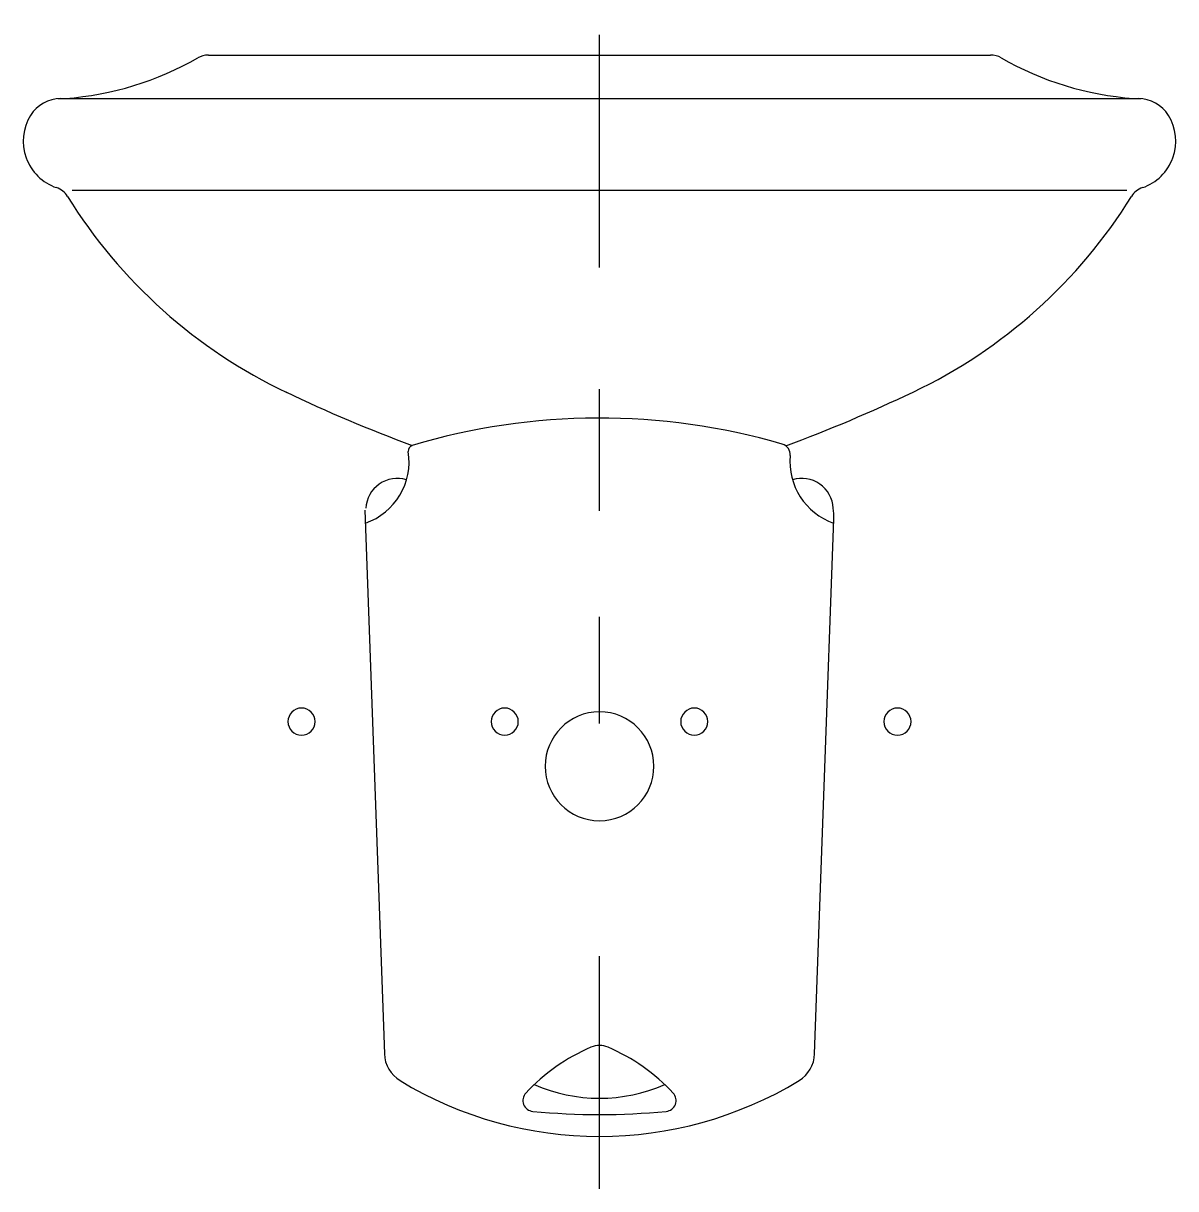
# Model space of a CAD drawing. Extents: x -1029.359 to -1028.863, y 810.882 to 811.384.
import ezdxf

# ---------------------------------------------------------------- set-up
doc = ezdxf.new("R2010")
doc.units = 0
doc.header["$LTSCALE"] = 0.2
doc.header["$MEASUREMENT"] = 0
doc.linetypes.add('AXES', pattern=[0.54, 0.3, -0.08, 0.08, -0.08])
doc.linetypes.add('CONTINU', pattern=[0])
doc.layers.get('0').update_dxf_attribs({"linetype": 'CONTINUOUS'})
doc.layers.add('DECA_EIXOS', color=5, linetype='AXES')

msp = doc.modelspace()

# ---------------------------------------------------------------- linework, layer by layer
at = {"linetype": 'CONTINU'}
for points in [[(-1029.34072, 811.3512, 0.111982), (-1029.28382, 811.36863)], [(-1029.27918, 811.36986, 0.13081), (-1029.28382, 811.36863)], [(-1028.93818, 811.36865, 0.130791), (-1028.94279, 811.36986)], [(-1028.93818, 811.36865, 0.112078), (-1028.88124, 811.3512)], [(-1029.34276, 811.35114, 0.260438), (-1029.35569, 811.34392)], [(-1028.86628, 811.34392, 0.260438), (-1028.87921, 811.35114)], [(-1029.35569, 811.34392, 0.48117), (-1029.34454, 811.31283)], [(-1028.87743, 811.31283, 0.48116), (-1028.86628, 811.34392)], [(-1029.33982, 811.30908, 0.176054), (-1029.34454, 811.31283)], [(-1028.87743, 811.31283, 0.175507), (-1028.88215, 811.30908)], [(-1029.33982, 811.30908, 0.14437), (-1029.2455, 811.22475)], [(-1028.9761, 811.22493, 0.14437), (-1028.88215, 811.30908)], [(-1029.24594, 811.22496, 0.021822), (-1029.19158, 811.20196)], [(-1029.03085, 811.20181, 0.021962), (-1028.9761, 811.22493)], [(-1029.03234, 811.20254, 0.144762), (-1029.19158, 811.20196)], [(-1029.19158, 811.20196, 0.374578), (-1029.19322, 811.19936)], [(-1029.02896, 811.19761, 0.363211), (-1029.03234, 811.20254)], [(-1029.21166, 811.16856, 0.361268), (-1029.19322, 811.19936)], [(-1029.02896, 811.19761, 0.343621), (-1029.0103, 811.16856)], [(-1029.19401, 811.18721, 0.489043), (-1029.21145, 811.17495)], [(-1029.01044, 811.17499, 0.489037), (-1029.02796, 811.18721)], [(-1029.01024, 811.17028, 0.039011), (-1029.01044, 811.17499)], [(-1029.23913, 811.08905, 1), (-1029.23913, 811.07735)], [(-1029.23913, 811.07735, 1), (-1029.23913, 811.08905)], [(-1029.15176, 811.08905, 1), (-1029.15176, 811.07735)], [(-1029.15176, 811.07735, 1), (-1029.15176, 811.08905)], [(-1029.11098, 811.0874, 1), (-1029.11098, 811.0406)], [(-1029.11098, 811.0406, 1), (-1029.11098, 811.0874)], [(-1029.0702, 811.08905, 1), (-1029.0702, 811.07735)], [(-1029.0702, 811.07735, 1), (-1029.0702, 811.08905)], [(-1028.98283, 811.08905, 1), (-1028.98283, 811.07735)], [(-1028.98283, 811.07735, 1), (-1028.98283, 811.08905)], [(-1029.11464, 810.94318, 0.104611), (-1029.14269, 810.92345)], [(-1029.1073, 810.94317, 0.205391), (-1029.11464, 810.94318)], [(-1029.07928, 810.92345, 0.104511), (-1029.1073, 810.94317)], [(-1029.20352, 810.94031, 0.252889), (-1029.19678, 810.92882)], [(-1029.02516, 810.92883, 0.252889), (-1029.01845, 810.94031)], [(-1029.19678, 810.92882, 0.279231), (-1029.02516, 810.92883)], [(-1029.13907, 810.92711, 0.208712), (-1029.0829, 810.92711)], [(-1029.14269, 810.92345, 0.621504), (-1029.13971, 810.9156)], [(-1029.08226, 810.9156, 0.621485), (-1029.07928, 810.92345)], [(-1029.13971, 810.9156, 0.047882), (-1029.08226, 810.9156)]]:
    msp.add_lwpolyline(points, format="xyb", dxfattribs=at)
for points in [[(-1029.27918, 811.36986), (-1028.94279, 811.36986)], [(-1029.34401, 811.35114), (-1028.87795, 811.35114)], [(-1029.33785, 811.31169), (-1028.88412, 811.31169)], [(-1029.21186, 811.17421), (-1029.20352, 810.94031)], [(-1029.01845, 810.94031), (-1029.01024, 811.17028)]]:
    msp.add_lwpolyline(points, dxfattribs=at)
at = {"layer": 'DECA_EIXOS'}
for points in [[(-1029.11098, 811.27855), (-1029.11098, 811.38351)], [(-1029.11098, 811.1738), (-1029.11098, 811.22611)], [(-1029.11098, 810.88235), (-1029.11098, 811.12824)]]:
    msp.add_lwpolyline(points, dxfattribs=at)

doc.saveas('drawing.dxf')
